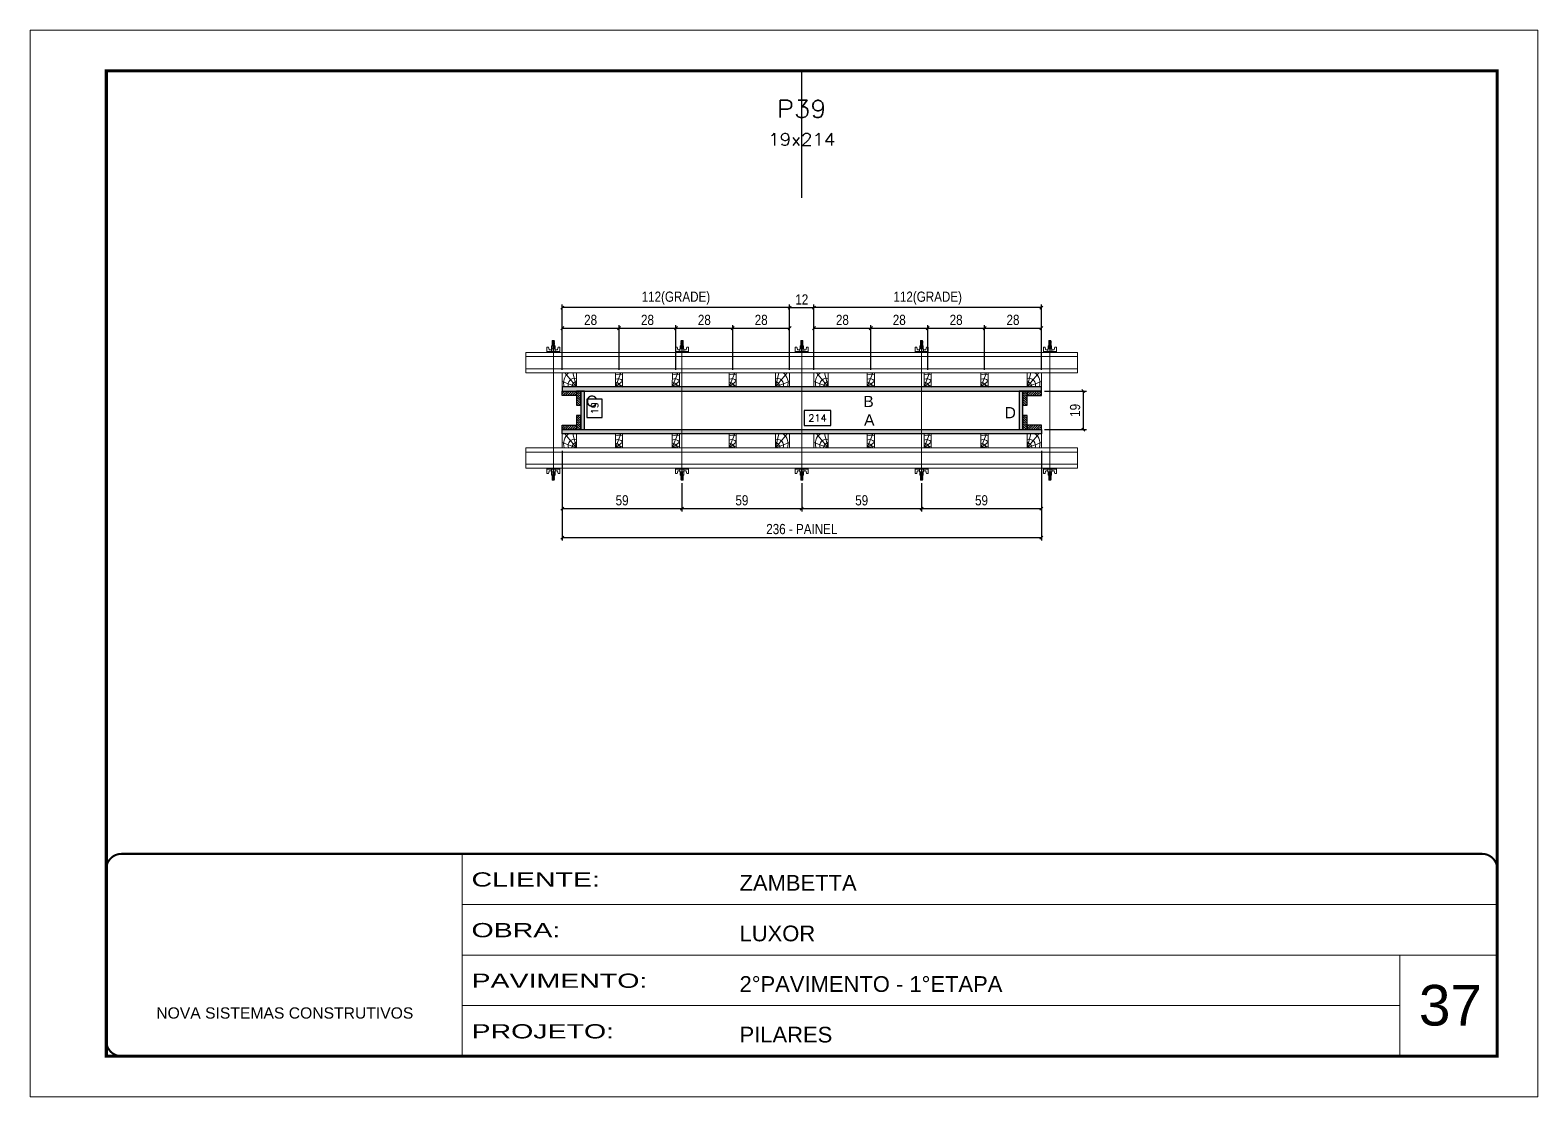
# Model space of a CAD drawing. Extents: x 14400 to 24104, y -21631 to 6985.
# Drawn here: x 14413 to 15898, y -4402 to -3352 of the extents above; entities that cross this region are included whole.
import ezdxf
from ezdxf.enums import TextEntityAlignment as Align

# ---------------------------------------------------------------- set-up
doc = ezdxf.new("R2010")
doc.units = 0
for name, pattern in [('CONTINUO', [0]), ('DASHED', [0.75, 0.5, -0.25]), ('HIDDEN', [0.375, 0.25, -0.125])]:
    doc.linetypes.add(name, pattern=pattern)
for name, color, linetype, lineweight in [('CARIMBO', 255, 'Continuous', 9), ('Folhas', 255, 'Continuous', 9), ('Hachura', 251, 'Continuous', 9), ('Madeira', 126, 'Continuous', 18), ('Perfil Metálico', 224, 'Continuous', 18), ('SARRAFO DE PRESSAO', 251, 'DASHED', 9), ('Texto Seção', 7, 'Continuous', 15)]:
    doc.layers.add(name, color=color, linetype=linetype, lineweight=lineweight)
for name, color, linetype in [('CHAPA', 1, 'Continuous'), ('COTA', 241, 'Continuous'), ('SARRAFO', 251, 'Continuous'), ('Texto de Titulo', 7, 'Continuous'), ('Texto Qtd Sarr', 242, 'Continuous'), ('TEXTO_GERAL', 7, 'Continuous')]:
    doc.layers.add(name, color=color, linetype=linetype)
doc.styles.add('ARIAL', font='arial.ttf')
doc.styles.add('COTA TECNICA 2X', font='techl___.ttf', dxfattribs={"height": 10})
doc.styles.add('ROMANS', font='romans.shx')
doc.styles.add('Tecnologia', font='')
doc.styles.get('Tecnologia').set_extended_font_data('Forgotten Futurist')
doc.dimstyles.new('SECAO PILAR', dxfattribs={"dimtxt": 10, "dimasz": 3, "dimexe": 3, "dimexo": 3, "dimgap": 3, "dimtad": 1, "dimdec": 1, "dimlfac": 0.5, "dimzin": 12, "dimdsep": 46, "dimtxsty": 'COTA TECNICA 2X', "dimblk1": 'OBLIQUE', "dimblk2": 'OBLIQUE', "dimsah": 1, "dimcen": 0.9, "dimclrd": 256, "dimclre": 256, "dimclrt": 256, "dimadec": 1, "dimazin": 3, "dimtfac": 1, "dimtdec": 1, "dimtmove": 0, "dimatfit": 3, "dimfxl": 1, "dimtolj": 1, "dimtzin": 12, "dimarcsym": 0})
doc.dimstyles.new('SECÇÃO 2', dxfattribs={"dimtxt": 7, "dimasz": 6, "dimexe": 0.18, "dimexo": 2, "dimgap": -4, "dimtad": 3, "dimdec": 1, "dimlfac": 0.5, "dimzin": 12, "dimdsep": 46, "dimtxsty": 'ROMANS', "dimblk": 'ARCHTICK', "dimcen": 0.09, "dimse1": 1, "dimse2": 1, "dimsd1": 1, "dimsd2": 1, "dimclrd": 180, "dimclre": 5, "dimclrt": 1, "dimadec": 0, "dimazin": 3, "dimtfac": 1, "dimtdec": 1, "dimtofl": 0, "dimtmove": 0, "dimatfit": 3, "dimldrblk": 'ARCHTICK', "dimfxl": 1, "dimtolj": 1, "dimtzin": 0, "dimarcsym": 0})

# ---------------------------------------------------------------- blocks, each defined once
blk = doc.blocks.new('9999999999')
at = {"color": 30, "linetype": 'CONTINUO'}
for p, q in [((98564.6, 34230.2), (98564.6, 34429.4)), ((98564.6, 34379.6), (99584, 34379.6)), ((98564.6, 34329.8), (99488, 34329.8)), ((99584, 34329.8), (99488, 34329.8)), ((99488, 34329.8), (99488, 34230.2)), ((98564.6, 34280), (99488, 34280))]:
    blk.add_line(p, q, dxfattribs=at)
at = {"color": 30, "linetype": 'CONTINUO', "const_width": 2}
blk.add_lwpolyline([(99584, 34230.2), (99584, 34414.4, 0.414214), (99569, 34429.4), (98229, 34429.4, 0.414214), (98214, 34414.4), (98214, 34245.2, 0.414214), (98229, 34230.2), (99584, 34230.2)], format="xyb", dxfattribs=at)
at = {"layer": 'Folhas'}
blk.add_lwpolyline([(98139, 34190.2), (99624, 34190.2), (99624, 35240.2), (98139, 35240.2)], close=True, dxfattribs=at)
at = {"layer": 'Folhas', "color": 30, "const_width": 3}
blk.add_lwpolyline([(98214, 34230.2), (99584, 34230.2), (99584, 35200.2), (98214, 35200.2)], close=True, dxfattribs=at)
at = {"color": 7, "linetype": 'Continuous', "ltscale": 5, "style": 'ARIAL'}
for s, height, p in [('ZAMBETTA', 15.48, (98837.7, 34393.1)), ('LUXOR', 15.48, (98837.7, 34343.3)), ('2°PAVIMENTO - 1°ETAPA', 15.483, (98837.7, 34293.5)), ('NOVA SISTEMAS CONSTRUTIVOS', 11.059, (98263.2, 34267.2)), ('PILARES', 15.48, (98837.7, 34243.7))]:
    blk.add_text(s, height=height, dxfattribs=at).set_placement(p)
at = {"layer": 'Folhas', "color": 7, "style": 'Tecnologia', "width": 1.5}
for s, p in [('CLIENTE:', (98573.7, 34397.2)), ('OBRA:', (98573.7, 34347.3)), ('PAVIMENTO:', (98573.7, 34297.5)), ('PROJETO:', (98573.7, 34247.7))]:
    blk.add_text(s, height=14, dxfattribs=at).set_placement(p)
blk = doc.blocks.new('*D1514')
at = {"layer": 'COTA', "color": 180, "lineweight": -2, "transparency": 16777216}
for p, q in [((14976.9, -3715.6), (14961.9, -3715.6)), ((14961.9, -3715.6), (14961.9, -3733.6)), ((14976.9, -3733.6), (14976.9, -3715.6)), ((14961.9, -3733.6), (14976.9, -3733.6))]:
    blk.add_line(p, q, dxfattribs=at)
at = {"layer": 'Defpoints', "color": 0, "transparency": 16777216}
for p in [(14976.8, -3707.7), (14976.8, -3745.7), (14980.9, -3745.7)]:
    blk.add_point(p, dxfattribs=at)
at = {"layer": 'COTA', "color": 1, "transparency": 16777216, "insert": (14969.4, -3724.6), "char_height": 7, "attachment_point": 5, "rotation": 90, "style": 'ROMANS'}
blk.add_mtext('\\A1;19', dxfattribs=at)
blk = doc.blocks.new('_ArchTick')
at = {"color": 0, "linetype": 'ByBlock', "const_width": 0.15}
blk.add_lwpolyline([(-0.5, -0.5), (0.5, 0.5)], dxfattribs=at)
blk = doc.blocks.new('*D1515')
at = {"layer": 'COTA', "color": 180, "lineweight": -2, "transparency": 16777216}
for p, q in [((15202.1, -3726.7), (15175.8, -3726.7)), ((15175.8, -3726.7), (15175.8, -3741.7)), ((15202.1, -3741.7), (15202.1, -3726.7)), ((15175.8, -3741.7), (15202.1, -3741.7))]:
    blk.add_line(p, q, dxfattribs=at)
at = {"layer": 'Defpoints', "color": 0, "transparency": 16777216}
for p in [(14959.5, -3745.7), (15387.5, -3745.7), (15387.5, -3745.7)]:
    blk.add_point(p, dxfattribs=at)
at = {"layer": 'COTA', "color": 1, "transparency": 16777216, "insert": (15189, -3734.2), "char_height": 7, "attachment_point": 5, "style": 'ROMANS'}
blk.add_mtext('\\A1;214', dxfattribs=at)
blk = doc.blocks.new('_Oblique')
at = {"color": 0, "linetype": 'ByBlock', "lineweight": -2}
blk.add_line((-0.5, -0.5), (0.5, 0.5), dxfattribs=at)
blk = doc.blocks.new('*D1516')
at = {"layer": 'COTA', "lineweight": -2, "transparency": 16777216}
for p, q in [((14937.5, -3766.7), (14937.5, -3854.9)), ((15409.5, -3766.7), (15409.5, -3854.9)), ((14937.5, -3851.9), (15409.5, -3851.9))]:
    blk.add_line(p, q, dxfattribs=at)
at = {"layer": 'Defpoints', "color": 0, "transparency": 16777216}
for p in [(14937.5, -3763.7), (15409.5, -3763.7), (15409.5, -3851.9)]:
    blk.add_point(p, dxfattribs=at)
at = {"layer": 'COTA', "lineweight": -2, "transparency": 16777216, "xscale": 3, "yscale": 3, "zscale": 3, "rotation": 180}
blk.add_blockref('_Oblique', (14937.5, -3851.9), dxfattribs=at)
at = {"layer": 'COTA', "lineweight": -2, "transparency": 16777216, "xscale": 3, "yscale": 3, "zscale": 3}
blk.add_blockref('_Oblique', (15409.5, -3851.9), dxfattribs=at)
at = {"layer": 'COTA', "transparency": 16777216, "insert": (15173.5, -3843.6), "char_height": 10, "attachment_point": 5, "style": 'COTA TECNICA 2X'}
blk.add_mtext('\\A1;236 - PAINEL', dxfattribs=at)
blk = doc.blocks.new('*D1517')
at = {"layer": 'COTA', "lineweight": -2, "transparency": 16777216}
for p, q in [((14937.5, -3766.7), (14937.5, -3826.4)), ((15055.5, -3798.5), (15055.5, -3826.4)), ((14937.5, -3823.4), (15055.5, -3823.4))]:
    blk.add_line(p, q, dxfattribs=at)
at = {"layer": 'Defpoints', "color": 0, "transparency": 16777216}
for p in [(14937.5, -3763.7), (15055.5, -3795.5), (15055.5, -3823.4)]:
    blk.add_point(p, dxfattribs=at)
at = {"layer": 'COTA', "lineweight": -2, "transparency": 16777216, "xscale": 3, "yscale": 3, "zscale": 3, "rotation": 180}
blk.add_blockref('_Oblique', (14937.5, -3823.4), dxfattribs=at)
at = {"layer": 'COTA', "lineweight": -2, "transparency": 16777216, "xscale": 3, "yscale": 3, "zscale": 3}
blk.add_blockref('_Oblique', (15055.5, -3823.4), dxfattribs=at)
at = {"layer": 'COTA', "transparency": 16777216, "insert": (14996.5, -3815.3), "char_height": 10, "attachment_point": 5, "style": 'COTA TECNICA 2X'}
blk.add_mtext('\\A1;59', dxfattribs=at)
blk = doc.blocks.new('*D1518')
at = {"layer": 'COTA', "lineweight": -2, "transparency": 16777216}
for p, q in [((15409.5, -3766.7), (15409.5, -3826.4)), ((15291.5, -3798.5), (15291.5, -3826.4)), ((15291.5, -3823.4), (15409.5, -3823.4))]:
    blk.add_line(p, q, dxfattribs=at)
at = {"layer": 'Defpoints', "color": 0, "transparency": 16777216}
for p in [(15409.5, -3763.7), (15291.5, -3795.5), (15409.5, -3823.4)]:
    blk.add_point(p, dxfattribs=at)
at = {"layer": 'COTA', "lineweight": -2, "transparency": 16777216, "xscale": 3, "yscale": 3, "zscale": 3, "rotation": 180}
blk.add_blockref('_Oblique', (15291.5, -3823.4), dxfattribs=at)
at = {"layer": 'COTA', "lineweight": -2, "transparency": 16777216, "xscale": 3, "yscale": 3, "zscale": 3}
blk.add_blockref('_Oblique', (15409.5, -3823.4), dxfattribs=at)
at = {"layer": 'COTA', "transparency": 16777216, "insert": (15350.5, -3815.3), "char_height": 10, "attachment_point": 5, "style": 'COTA TECNICA 2X'}
blk.add_mtext('\\A1;59', dxfattribs=at)
blk = doc.blocks.new('C')
at = {"layer": 'Hachura', "color": 0}
for p, q in [((0, 3.22), (0, -3.22)), ((0.45, 3.22), (0, 3.22)), ((0.46, 3.16), (0, 3.16)), ((0.46, 3.05), (0, 3.05)), ((0.46, 2.88), (0, 2.88)), ((0, 2.75), (0, -1.16)), ((0.46, 2.65), (0, 2.65)), ((0.46, 2.23), (0, 2.23)), ((0.46, 1.51), (0, 1.51)), ((0.39, 0.49), (0.17, 0.49)), ((0.45, -3.23), (0.45, 3.22)), ((0.45, 3.22), (2.58, 3.22)), ((1.74, 0.97), (0.45, 0.97)), ((1.45, 0.1), (0.45, 0.1)), ((1.35, 1.94), (1.35, 0.96)), ((2.58, 2.39), (1.47, 2.09)), ((1.74, -0.97), (1.74, 0.97)), ((1.74, 0.97), (1.74, 0.84)), ((1.74, 0.97), (1.74, 0.84)), ((1.74, 0.84), (3.35, 0.84)), ((3.35, 0.45), (1.74, 0.45)), ((2.58, 3.22), (2.58, 2.39)), ((3.32, 0.84), (3.32, -0.84)), ((3.35, 0.84), (3.35, -0.84)), ((3.68, 0.45), (3.35, 0.45)), ((3.84, -0.52), (3.35, 0.45)), ((3.35, 0.06), (3.67, -0.57)), ((3.68, 0.45), (4.16, -0.52)), ((3.72, 0.5), (4.25, -0.57)), ((4.37, -0.55), (3.83, 0.53)), ((4.15, 0.45), (3.93, 0.45)), ((4.42, -0.52), (3.93, 0.45)), ((4.15, 0.45), (4.26, 0.45)), ((4.26, 0.45), (4.74, -0.52)), ((4.3, 0.5), (4.83, -0.57)), ((4.95, -0.55), (4.41, 0.53)), ((4.51, 0.45), (4.84, 0.45)), ((5, -0.52), (4.51, 0.45)), ((4.84, 0.45), (5.32, -0.52)), ((4.88, 0.5), (5.41, -0.57)), ((5.53, -0.55), (4.99, 0.53)), ((5.58, -0.52), (5.09, 0.45)), ((5.42, 0.45), (5.09, 0.45)), ((5.58, -0.52), (5.09, 0.45)), ((5.42, 0.45), (5.74, -0.19)), ((5.46, 0.5), (5.74, -0.07)), ((5.74, 0.19), (5.57, 0.53)), ((5.74, 0.32), (5.68, 0.45)), ((5.68, 0.45), (5.74, 0.45)), ((5.74, 0.45), (5.9, 0.29)), ((5.74, 0.45), (5.74, -0.52)), ((5.9, -0.36), (5.9, 0.29)), ((0.45, 0), (0, 0)), ((0.46, -1.52), (0, -1.52)), ((0.46, -2.23), (0, -2.23)), ((0.46, -2.65), (0, -2.65)), ((0.46, -2.88), (0, -2.88)), ((0.46, -3.05), (0, -3.05)), ((0.46, -3.16), (0, -3.16)), ((0, -3.22), (2.57, -3.22)), ((0.08, -0.48), (0.29, -0.48)), ((0.29, -0.48), (0.4, -0.48)), ((0.45, 0), (0.45, -0.97)), ((0.45, -0.16), (1.45, -0.16)), ((0.45, -0.65), (0.45, -0.32)), ((0.45, -3.23), (0.45, -0.65)), ((0.45, -0.97), (1.74, -0.97)), ((1.35, -1.94), (1.35, -0.97)), ((2.58, -2.39), (1.47, -2.1)), ((3.35, -0.32), (1.74, -0.32)), ((3.35, -0.84), (1.74, -0.84)), ((2.58, -3.23), (2.58, -2.39)), ((3.35, -0.07), (3.58, -0.52)), ((3.35, -0.52), (3.58, -0.52)), ((3.84, -0.52), (4.16, -0.52)), ((4.42, -0.52), (4.74, -0.52)), ((4.63, -0.52), (4.74, -0.52)), ((5, -0.52), (5.32, -0.52)), ((5.58, -0.52), (5.74, -0.52)), ((5.74, -0.52), (5.9, -0.36)), ((5.74, -0.52), (5.74, -0.52))]:
    blk.add_line(p, q, dxfattribs=at)
for centre, radius, start, end in [((1.52, 1.94), 0.161, 104.74356, 180), ((1.44, -0.03), 0.129, 272.69497, 87.30503), ((3.81, 0.39), 0.143, 25.56881, 154.43119), ((4.39, 0.39), 0.143, 25.56881, 154.43119), ((4.97, 0.39), 0.143, 25.56881, 154.43119), ((5.55, 0.39), 0.143, 25.56881, 154.43119), ((0.17, -0.37), 0.174, 221.74404, 317.85924), ((1.52, -1.94), 0.161, 180, 255.25644), ((3.71, -0.4), 0.174, 222.14076, 318.25596), ((4.29, -0.4), 0.174, 222.14076, 318.25596), ((4.87, -0.4), 0.174, 222.14076, 318.25596), ((5.45, -0.4), 0.174, 222.14076, 318.25596), ((5.61, -0.4), 0.174, 317.85924, 318.25596)]:
    blk.add_arc(centre, radius, start, end, dxfattribs=at)
blk = doc.blocks.new('*D1537')
at = {"layer": 'COTA', "lineweight": -2, "transparency": 16777216}
for p, q in [((15173.5, -3798.5), (15173.5, -3826.4)), ((15291.5, -3798.5), (15291.5, -3826.4)), ((15173.5, -3823.4), (15291.5, -3823.4))]:
    blk.add_line(p, q, dxfattribs=at)
at = {"layer": 'Defpoints', "color": 0, "transparency": 16777216}
for p in [(15173.5, -3795.5), (15291.5, -3795.5), (15291.5, -3823.4)]:
    blk.add_point(p, dxfattribs=at)
at = {"layer": 'COTA', "lineweight": -2, "transparency": 16777216, "xscale": 3, "yscale": 3, "zscale": 3, "rotation": 180}
blk.add_blockref('_Oblique', (15173.5, -3823.4), dxfattribs=at)
at = {"layer": 'COTA', "lineweight": -2, "transparency": 16777216, "xscale": 3, "yscale": 3, "zscale": 3}
blk.add_blockref('_Oblique', (15291.5, -3823.4), dxfattribs=at)
at = {"layer": 'COTA', "transparency": 16777216, "insert": (15232.5, -3815.3), "char_height": 10, "attachment_point": 5, "style": 'COTA TECNICA 2X'}
blk.add_mtext('\\A1;59', dxfattribs=at)
blk = doc.blocks.new('*D1538')
at = {"layer": 'COTA', "lineweight": -2, "transparency": 16777216}
for p, q in [((15412.5, -3707.7), (15453.8, -3707.7)), ((15450.8, -3745.7), (15450.8, -3707.7)), ((15412.5, -3745.7), (15453.8, -3745.7))]:
    blk.add_line(p, q, dxfattribs=at)
at = {"layer": 'Defpoints', "color": 0, "transparency": 16777216}
for p in [(15409.5, -3707.7), (15450.8, -3707.7), (15409.5, -3745.7)]:
    blk.add_point(p, dxfattribs=at)
at = {"layer": 'COTA', "lineweight": -2, "transparency": 16777216, "xscale": 3, "yscale": 3, "zscale": 3}
for p, rotation in [((15450.8, -3707.7), 90), ((15450.8, -3745.7), 270)]:
    blk.add_blockref('_Oblique', p, dxfattribs=dict(at, rotation=rotation))
at = {"layer": 'COTA', "transparency": 16777216, "insert": (15442.7, -3726.7), "char_height": 10, "attachment_point": 5, "rotation": 90, "style": 'COTA TECNICA 2X'}
blk.add_mtext('\\A1;19', dxfattribs=at)
blk = doc.blocks.new('*D1539')
at = {"layer": 'COTA', "lineweight": -2, "transparency": 16777216}
for p, q in [((15055.5, -3798.5), (15055.5, -3826.4)), ((15173.5, -3798.5), (15173.5, -3826.4)), ((15055.5, -3823.4), (15173.5, -3823.4))]:
    blk.add_line(p, q, dxfattribs=at)
at = {"layer": 'Defpoints', "color": 0, "transparency": 16777216}
for p in [(15055.5, -3795.5), (15173.5, -3795.5), (15173.5, -3823.4)]:
    blk.add_point(p, dxfattribs=at)
at = {"layer": 'COTA', "lineweight": -2, "transparency": 16777216, "xscale": 3, "yscale": 3, "zscale": 3, "rotation": 180}
blk.add_blockref('_Oblique', (15055.5, -3823.4), dxfattribs=at)
at = {"layer": 'COTA', "lineweight": -2, "transparency": 16777216, "xscale": 3, "yscale": 3, "zscale": 3}
blk.add_blockref('_Oblique', (15173.5, -3823.4), dxfattribs=at)
at = {"layer": 'COTA', "transparency": 16777216, "insert": (15114.5, -3815.3), "char_height": 10, "attachment_point": 5, "style": 'COTA TECNICA 2X'}
blk.add_mtext('\\A1;59', dxfattribs=at)
blk = doc.blocks.new('PONTALETE')
at = {"layer": 'Madeira'}
for q in [(2.71, 7), (7, 5.76), (7, 1.74)]:
    blk.add_line((0, 0), q, dxfattribs=at)
blk.add_lwpolyline([(0, 0), (7, 0), (7, 7), (0, 7)], close=True, dxfattribs=at)
for centre, radius, start, end in [((2.04, 0.06), 6.23, 37.28179, 109.09128), ((1.09, 0.9), 3.19, 343.60304, 109.98471), ((-0.21, -0.78), 3.09, 14.63219, 86.0383)]:
    blk.add_arc(centre, radius, start, end, dxfattribs=at)
blk = doc.blocks.new('MEIO PONTALETE')
at = {"layer": 'Madeira'}
for q in [(2.71, 7), (3.5, 2.88), (3.5, 0.87)]:
    blk.add_line((0, 0), q, dxfattribs=at)
blk.add_lwpolyline([(0, 0), (3.5, 0), (3.5, 7), (0, 7)], close=True, dxfattribs=at)
for centre, radius, start, end in [((2.04, 0.06), 6.23, 76.44987, 109.09128), ((1.09, 0.9), 3.19, 40.90626, 109.98471), ((-0.21, -0.78), 3.09, 14.63219, 86.0383)]:
    blk.add_arc(centre, radius, start, end, dxfattribs=at)
blk = doc.blocks.new('*D1519')
at = {"layer": 'COTA', "lineweight": -2, "transparency": 16777216}
for p, q in [((15185.5, -3686.7), (15185.5, -3642.8)), ((15185.5, -3645.8), (15241.5, -3645.8)), ((15241.5, -3686.7), (15241.5, -3642.8))]:
    blk.add_line(p, q, dxfattribs=at)
at = {"layer": 'Defpoints', "color": 0, "transparency": 16777216}
for p in [(15241.5, -3645.8), (15185.5, -3689.7), (15241.5, -3689.7)]:
    blk.add_point(p, dxfattribs=at)
at = {"layer": 'COTA', "lineweight": -2, "transparency": 16777216, "xscale": 3, "yscale": 3, "zscale": 3, "rotation": 180}
blk.add_blockref('_Oblique', (15185.5, -3645.8), dxfattribs=at)
at = {"layer": 'COTA', "lineweight": -2, "transparency": 16777216, "xscale": 3, "yscale": 3, "zscale": 3}
blk.add_blockref('_Oblique', (15241.5, -3645.8), dxfattribs=at)
at = {"layer": 'COTA', "transparency": 16777216, "insert": (15213.5, -3637.7), "char_height": 10, "attachment_point": 5, "style": 'COTA TECNICA 2X'}
blk.add_mtext('\\A1;28', dxfattribs=at)
blk = doc.blocks.new('*D1520')
at = {"layer": 'COTA', "lineweight": -2, "transparency": 16777216}
for p, q in [((15185.5, -3686.7), (15185.5, -3622.6)), ((15409.5, -3686.7), (15409.5, -3622.6)), ((15409.5, -3625.6), (15185.5, -3625.6))]:
    blk.add_line(p, q, dxfattribs=at)
at = {"layer": 'Defpoints', "color": 0, "transparency": 16777216}
for p in [(15185.5, -3625.6), (15185.5, -3689.7), (15409.5, -3689.7)]:
    blk.add_point(p, dxfattribs=at)
at = {"layer": 'COTA', "lineweight": -2, "transparency": 16777216, "xscale": 3, "yscale": 3, "zscale": 3, "rotation": 180}
blk.add_blockref('_Oblique', (15185.5, -3625.6), dxfattribs=at)
at = {"layer": 'COTA', "lineweight": -2, "transparency": 16777216, "xscale": 3, "yscale": 3, "zscale": 3}
blk.add_blockref('_Oblique', (15409.5, -3625.6), dxfattribs=at)
at = {"layer": 'COTA', "transparency": 16777216, "insert": (15297.5, -3616.3), "char_height": 10, "attachment_point": 5, "style": 'COTA TECNICA 2X'}
blk.add_mtext('\\A1;112(GRADE)', dxfattribs=at)
blk = doc.blocks.new('*D1540')
at = {"layer": 'COTA', "lineweight": -2, "transparency": 16777216}
for p, q in [((15241.5, -3686.7), (15241.5, -3642.8)), ((15241.5, -3645.8), (15297.5, -3645.8)), ((15297.5, -3686.7), (15297.5, -3642.8))]:
    blk.add_line(p, q, dxfattribs=at)
at = {"layer": 'Defpoints', "color": 0, "transparency": 16777216}
for p in [(15297.5, -3645.8), (15241.5, -3689.7), (15297.5, -3689.7)]:
    blk.add_point(p, dxfattribs=at)
at = {"layer": 'COTA', "lineweight": -2, "transparency": 16777216, "xscale": 3, "yscale": 3, "zscale": 3, "rotation": 180}
blk.add_blockref('_Oblique', (15241.5, -3645.8), dxfattribs=at)
at = {"layer": 'COTA', "lineweight": -2, "transparency": 16777216, "xscale": 3, "yscale": 3, "zscale": 3}
blk.add_blockref('_Oblique', (15297.5, -3645.8), dxfattribs=at)
at = {"layer": 'COTA', "transparency": 16777216, "insert": (15269.5, -3637.7), "char_height": 10, "attachment_point": 5, "style": 'COTA TECNICA 2X'}
blk.add_mtext('\\A1;28', dxfattribs=at)
blk = doc.blocks.new('*D1541')
at = {"layer": 'COTA', "lineweight": -2, "transparency": 16777216}
for p, q in [((15297.5, -3686.7), (15297.5, -3642.8)), ((15297.5, -3645.8), (15353.5, -3645.8)), ((15353.5, -3686.7), (15353.5, -3642.8))]:
    blk.add_line(p, q, dxfattribs=at)
at = {"layer": 'Defpoints', "color": 0, "transparency": 16777216}
for p in [(15353.5, -3645.8), (15297.5, -3689.7), (15353.5, -3689.7)]:
    blk.add_point(p, dxfattribs=at)
at = {"layer": 'COTA', "lineweight": -2, "transparency": 16777216, "xscale": 3, "yscale": 3, "zscale": 3, "rotation": 180}
blk.add_blockref('_Oblique', (15297.5, -3645.8), dxfattribs=at)
at = {"layer": 'COTA', "lineweight": -2, "transparency": 16777216, "xscale": 3, "yscale": 3, "zscale": 3}
blk.add_blockref('_Oblique', (15353.5, -3645.8), dxfattribs=at)
at = {"layer": 'COTA', "transparency": 16777216, "insert": (15325.5, -3637.7), "char_height": 10, "attachment_point": 5, "style": 'COTA TECNICA 2X'}
blk.add_mtext('\\A1;28', dxfattribs=at)
blk = doc.blocks.new('*D1542')
at = {"layer": 'COTA', "lineweight": -2, "transparency": 16777216}
for p, q in [((15353.5, -3686.7), (15353.5, -3642.8)), ((15353.5, -3645.8), (15409.5, -3645.8)), ((15409.5, -3686.7), (15409.5, -3642.8))]:
    blk.add_line(p, q, dxfattribs=at)
at = {"layer": 'Defpoints', "color": 0, "transparency": 16777216}
for p in [(15409.5, -3645.8), (15353.5, -3689.7), (15409.5, -3689.7)]:
    blk.add_point(p, dxfattribs=at)
at = {"layer": 'COTA', "lineweight": -2, "transparency": 16777216, "xscale": 3, "yscale": 3, "zscale": 3, "rotation": 180}
blk.add_blockref('_Oblique', (15353.5, -3645.8), dxfattribs=at)
at = {"layer": 'COTA', "lineweight": -2, "transparency": 16777216, "xscale": 3, "yscale": 3, "zscale": 3}
blk.add_blockref('_Oblique', (15409.5, -3645.8), dxfattribs=at)
at = {"layer": 'COTA', "transparency": 16777216, "insert": (15381.5, -3637.7), "char_height": 10, "attachment_point": 5, "style": 'COTA TECNICA 2X'}
blk.add_mtext('\\A1;28', dxfattribs=at)
blk = doc.blocks.new('*D1521')
at = {"layer": 'COTA', "lineweight": -2, "transparency": 16777216}
for p, q in [((14937.5, -3686.7), (14937.5, -3642.8)), ((14937.5, -3645.8), (14993.5, -3645.8)), ((14993.5, -3686.7), (14993.5, -3642.8))]:
    blk.add_line(p, q, dxfattribs=at)
at = {"layer": 'Defpoints', "color": 0, "transparency": 16777216}
for p in [(14993.5, -3645.8), (14937.5, -3689.7), (14993.5, -3689.7)]:
    blk.add_point(p, dxfattribs=at)
at = {"layer": 'COTA', "lineweight": -2, "transparency": 16777216, "xscale": 3, "yscale": 3, "zscale": 3, "rotation": 180}
blk.add_blockref('_Oblique', (14937.5, -3645.8), dxfattribs=at)
at = {"layer": 'COTA', "lineweight": -2, "transparency": 16777216, "xscale": 3, "yscale": 3, "zscale": 3}
blk.add_blockref('_Oblique', (14993.5, -3645.8), dxfattribs=at)
at = {"layer": 'COTA', "transparency": 16777216, "insert": (14965.5, -3637.7), "char_height": 10, "attachment_point": 5, "style": 'COTA TECNICA 2X'}
blk.add_mtext('\\A1;28', dxfattribs=at)
blk = doc.blocks.new('*D1522')
at = {"layer": 'COTA', "lineweight": -2, "transparency": 16777216}
for p, q in [((14937.5, -3686.7), (14937.5, -3622.6)), ((15161.5, -3686.7), (15161.5, -3622.6)), ((15161.5, -3625.6), (14937.5, -3625.6))]:
    blk.add_line(p, q, dxfattribs=at)
at = {"layer": 'Defpoints', "color": 0, "transparency": 16777216}
for p in [(14937.5, -3625.6), (14937.5, -3689.7), (15161.5, -3689.7)]:
    blk.add_point(p, dxfattribs=at)
at = {"layer": 'COTA', "lineweight": -2, "transparency": 16777216, "xscale": 3, "yscale": 3, "zscale": 3, "rotation": 180}
blk.add_blockref('_Oblique', (14937.5, -3625.6), dxfattribs=at)
at = {"layer": 'COTA', "lineweight": -2, "transparency": 16777216, "xscale": 3, "yscale": 3, "zscale": 3}
blk.add_blockref('_Oblique', (15161.5, -3625.6), dxfattribs=at)
at = {"layer": 'COTA', "transparency": 16777216, "insert": (15049.5, -3616.3), "char_height": 10, "attachment_point": 5, "style": 'COTA TECNICA 2X'}
blk.add_mtext('\\A1;112(GRADE)', dxfattribs=at)
blk = doc.blocks.new('*D1543')
at = {"layer": 'COTA', "lineweight": -2, "transparency": 16777216}
for p, q in [((14993.5, -3686.7), (14993.5, -3642.8)), ((14993.5, -3645.8), (15049.5, -3645.8)), ((15049.5, -3686.7), (15049.5, -3642.8))]:
    blk.add_line(p, q, dxfattribs=at)
at = {"layer": 'Defpoints', "color": 0, "transparency": 16777216}
for p in [(15049.5, -3645.8), (14993.5, -3689.7), (15049.5, -3689.7)]:
    blk.add_point(p, dxfattribs=at)
at = {"layer": 'COTA', "lineweight": -2, "transparency": 16777216, "xscale": 3, "yscale": 3, "zscale": 3, "rotation": 180}
blk.add_blockref('_Oblique', (14993.5, -3645.8), dxfattribs=at)
at = {"layer": 'COTA', "lineweight": -2, "transparency": 16777216, "xscale": 3, "yscale": 3, "zscale": 3}
blk.add_blockref('_Oblique', (15049.5, -3645.8), dxfattribs=at)
at = {"layer": 'COTA', "transparency": 16777216, "insert": (15021.5, -3637.7), "char_height": 10, "attachment_point": 5, "style": 'COTA TECNICA 2X'}
blk.add_mtext('\\A1;28', dxfattribs=at)
blk = doc.blocks.new('*D1544')
at = {"layer": 'COTA', "lineweight": -2, "transparency": 16777216}
for p, q in [((15049.5, -3686.7), (15049.5, -3642.8)), ((15049.5, -3645.8), (15105.5, -3645.8)), ((15105.5, -3686.7), (15105.5, -3642.8))]:
    blk.add_line(p, q, dxfattribs=at)
at = {"layer": 'Defpoints', "color": 0, "transparency": 16777216}
for p in [(15105.5, -3645.8), (15049.5, -3689.7), (15105.5, -3689.7)]:
    blk.add_point(p, dxfattribs=at)
at = {"layer": 'COTA', "lineweight": -2, "transparency": 16777216, "xscale": 3, "yscale": 3, "zscale": 3, "rotation": 180}
blk.add_blockref('_Oblique', (15049.5, -3645.8), dxfattribs=at)
at = {"layer": 'COTA', "lineweight": -2, "transparency": 16777216, "xscale": 3, "yscale": 3, "zscale": 3}
blk.add_blockref('_Oblique', (15105.5, -3645.8), dxfattribs=at)
at = {"layer": 'COTA', "transparency": 16777216, "insert": (15077.5, -3637.7), "char_height": 10, "attachment_point": 5, "style": 'COTA TECNICA 2X'}
blk.add_mtext('\\A1;28', dxfattribs=at)
blk = doc.blocks.new('*D1545')
at = {"layer": 'COTA', "lineweight": -2, "transparency": 16777216}
for p, q in [((15105.5, -3686.7), (15105.5, -3642.8)), ((15105.5, -3645.8), (15161.5, -3645.8)), ((15161.5, -3686.7), (15161.5, -3642.8))]:
    blk.add_line(p, q, dxfattribs=at)
at = {"layer": 'Defpoints', "color": 0, "transparency": 16777216}
for p in [(15161.5, -3645.8), (15105.5, -3689.7), (15161.5, -3689.7)]:
    blk.add_point(p, dxfattribs=at)
at = {"layer": 'COTA', "lineweight": -2, "transparency": 16777216, "xscale": 3, "yscale": 3, "zscale": 3, "rotation": 180}
blk.add_blockref('_Oblique', (15105.5, -3645.8), dxfattribs=at)
at = {"layer": 'COTA', "lineweight": -2, "transparency": 16777216, "xscale": 3, "yscale": 3, "zscale": 3}
blk.add_blockref('_Oblique', (15161.5, -3645.8), dxfattribs=at)
at = {"layer": 'COTA', "transparency": 16777216, "insert": (15133.5, -3637.7), "char_height": 10, "attachment_point": 5, "style": 'COTA TECNICA 2X'}
blk.add_mtext('\\A1;28', dxfattribs=at)
blk = doc.blocks.new('*D1546')
at = {"layer": 'COTA', "lineweight": -2, "transparency": 16777216}
for p, q in [((15161.5, -3686.7), (15161.5, -3622.6)), ((15185.5, -3686.7), (15185.5, -3622.6)), ((15161.5, -3625.6), (15185.5, -3625.6))]:
    blk.add_line(p, q, dxfattribs=at)
at = {"layer": 'Defpoints', "color": 0, "transparency": 16777216}
for p in [(15185.5, -3625.6), (15161.5, -3689.7), (15185.5, -3689.7)]:
    blk.add_point(p, dxfattribs=at)
at = {"layer": 'COTA', "lineweight": -2, "transparency": 16777216, "xscale": 3, "yscale": 3, "zscale": 3, "rotation": 180}
blk.add_blockref('_Oblique', (15161.5, -3625.6), dxfattribs=at)
at = {"layer": 'COTA', "lineweight": -2, "transparency": 16777216, "xscale": 3, "yscale": 3, "zscale": 3}
blk.add_blockref('_Oblique', (15185.5, -3625.6), dxfattribs=at)
at = {"layer": 'COTA', "transparency": 16777216, "insert": (15173.5, -3617.5), "char_height": 10, "attachment_point": 5, "style": 'COTA TECNICA 2X'}
blk.add_mtext('\\A1;12', dxfattribs=at)
blk = doc.blocks.new('titulo1')
at = {"layer": 'Defpoints', "color": 252, "linetype": 'HIDDEN', "ltscale": 2}
blk.add_line((0, 0), (0, 125), dxfattribs=at)
at = {"layer": 'Defpoints', "style": 'ROMANS', "oblique": 15}
blk.add_attdef('FOLHA', text='', height=10, dxfattribs=at).set_placement((0, 15.6), align=Align.MIDDLE_CENTER)
at = {"layer": 'Texto Qtd Sarr', "color": 3, "style": 'ROMANS', "oblique": 15}
for tag, height, p in [('TITULO', 17, (0, 71.4)), ('SEÇÃO', 12, (0, 41.5))]:
    blk.add_attdef(tag, text='', height=height, dxfattribs=at).set_placement(p, align=Align.MIDDLE_CENTER)

msp = doc.modelspace()

# ---------------------------------------------------------------- hatches: boundary and pattern name
at = {"layer": 'Hachura'}
h = msp.add_hatch(color=256, dxfattribs=at)
h.dxf.hatch_style = 1
h.paths.add_polyline_path([(15409.47, -3707.7), (15409.47, -3703.7), (14937.47, -3703.7), (14937.47, -3707.7)])
h = msp.add_hatch(dxfattribs=at)
h.set_pattern_fill('ANSI31', color=256, scale=0.5, angle=180, style=0)
h.set_pattern_definition([(225, (5813.515, -26603.5088), (1.12253202, -1.12253202), [])])
h.paths.add_polyline_path([(14951.47, -3712.1), (14951.47, -3707.7), (14937.47, -3707.7), (14937.47, -3712.1)])
h = msp.add_hatch(dxfattribs=at)
h.set_pattern_fill('ANSI31', color=256, scale=0.5, angle=270, style=0)
h.set_pattern_definition([(315, (37847.275, -13210.6525), (1.12253202, 1.12253202), [])])
h.paths.add_polyline_path([(14955.87, -3721.7), (14951.47, -3721.7), (14951.47, -3707.7), (14955.87, -3707.7)])
h = msp.add_hatch(color=256, dxfattribs=at)
h.dxf.hatch_style = 1
h.paths.add_polyline_path([(14955.87, -3745.7), (14959.47, -3745.7), (14959.47, -3707.7), (14955.87, -3707.7)])
h = msp.add_hatch(color=256, dxfattribs=at)
h.dxf.hatch_style = 1
h.paths.add_polyline_path([(15387.47, -3745.7), (15391.07, -3745.7), (15391.07, -3707.7), (15387.47, -3707.7)])
h = msp.add_hatch(dxfattribs=at)
h.set_pattern_fill('ANSI31', color=256, scale=0.5, angle=270, style=0)
h.set_pattern_definition([(315, (38286.875, -13210.6525), (1.12253202, 1.12253202), [])])
h.paths.add_polyline_path([(15395.47, -3721.7), (15391.07, -3721.7), (15391.07, -3707.7), (15395.47, -3707.7)])
h = msp.add_hatch(dxfattribs=at)
h.set_pattern_fill('ANSI31', color=256, scale=0.5, angle=180, style=0)
h.set_pattern_definition([(225, (6271.515, -26637.1088), (1.12253202, -1.12253202), [])])
h.paths.add_polyline_path([(15409.47, -3707.7), (15409.47, -3712.1), (15395.47, -3712.1), (15395.47, -3707.7)])
h = msp.add_hatch(dxfattribs=at)
h.set_pattern_fill('ANSI31', color=256, scale=0.5, angle=180, style=0)
h.set_pattern_definition([(225, (5813.515, -26637.1088), (1.12253202, -1.12253202), [])])
h.paths.add_polyline_path([(14951.47, -3745.7), (14951.47, -3741.3), (14937.47, -3741.3), (14937.47, -3745.7)])
h = msp.add_hatch(dxfattribs=at)
h.set_pattern_fill('ANSI31', color=256, scale=0.5, angle=270, style=0)
h.set_pattern_definition([(315, (37847.275, -13234.6525), (1.12253202, 1.12253202), [])])
h.paths.add_polyline_path([(14955.87, -3745.7), (14951.47, -3745.7), (14951.47, -3731.7), (14955.87, -3731.7)])
h = msp.add_hatch(dxfattribs=at)
h.set_pattern_fill('ANSI31', color=256, scale=0.5, angle=270, style=0)
h.set_pattern_definition([(315, (38286.875, -13234.6525), (1.12253202, 1.12253202), [])])
h.paths.add_polyline_path([(15395.47, -3745.7), (15391.07, -3745.7), (15391.07, -3731.7), (15395.47, -3731.7)])
h = msp.add_hatch(dxfattribs=at)
h.set_pattern_fill('ANSI31', color=256, scale=0.5, angle=180, style=0)
h.set_pattern_definition([(225, (5906.515, -26637.1088), (1.12253202, -1.12253202), [])])
h.paths.add_polyline_path([(15395.47, -3745.7), (15395.47, -3741.3), (15409.47, -3741.3), (15409.47, -3745.7)])
h = msp.add_hatch(color=256, dxfattribs=at)
h.dxf.hatch_style = 1
h.paths.add_polyline_path([(15409.47, -3745.7), (15409.47, -3749.7), (14937.47, -3749.7), (14937.47, -3745.7)])

# ---------------------------------------------------------------- linework, layer by layer
at = {"layer": 'CHAPA'}
for points in [[(15409.47, -3707.7), (15409.47, -3703.7), (14937.47, -3703.7), (14937.47, -3707.7)], [(14955.87, -3745.7), (14959.47, -3745.7), (14959.47, -3707.7), (14955.87, -3707.7)], [(15387.47, -3745.7), (15391.07, -3745.7), (15391.07, -3707.7), (15387.47, -3707.7)], [(15409.47, -3745.7), (15409.47, -3749.7), (14937.47, -3749.7), (14937.47, -3745.7)]]:
    msp.add_lwpolyline(points, close=True, dxfattribs=at)
at = {"layer": 'Hachura'}
for p, q in [((14928.78, -3794.47), (14928.78, -3662.73)), ((15055.47, -3794.47), (15055.47, -3662.73)), ((15173.47, -3794.47), (15173.47, -3662.73)), ((15291.47, -3794.47), (15291.47, -3662.73)), ((15417.86, -3794.47), (15417.86, -3662.73))]:
    msp.add_line(p, q, dxfattribs=at)
at = {"layer": 'Madeira'}
for points in [[(14937.47, -3703.7), (14937.48, -3689.7), (15161.48, -3689.7), (15161.46, -3703.7)], [(15185.47, -3703.7), (15185.49, -3689.7), (15409.48, -3689.7), (15409.47, -3703.7)], [(14937.45, -3763.68), (14937.47, -3749.68), (15161.46, -3749.69), (15161.44, -3763.69)], [(15185.46, -3763.68), (15185.47, -3749.68), (15409.47, -3749.69), (15409.45, -3763.69)]]:
    msp.add_lwpolyline(points, close=True, dxfattribs=at)
at = {"layer": 'Perfil Metálico'}
for p, q in [((15445.18, -3673.76), (14901.75, -3673.76)), ((15445.18, -3685.76), (14901.75, -3685.76)), ((15445.18, -3767.7), (14901.75, -3767.7)), ((15445.18, -3779.7), (14901.75, -3779.7))]:
    msp.add_line(p, q, dxfattribs=at)
for points in [[(15445.18, -3689.7), (15445.18, -3669.7), (14901.75, -3669.76), (14901.75, -3689.76)], [(14901.75, -3763.7), (14901.75, -3783.7), (15445.18, -3783.64), (15445.18, -3763.64)]]:
    msp.add_lwpolyline(points, close=True, dxfattribs=at)
at = {"layer": 'SARRAFO'}
for points in [[(14937.47, -3707.7), (14951.47, -3707.7), (14951.47, -3712.1), (14937.47, -3712.1)], [(14937.47, -3707.7), (14951.47, -3707.7), (14951.47, -3712.1), (14937.47, -3712.1)], [(14951.47, -3707.7), (14951.47, -3721.7), (14955.87, -3721.7), (14955.87, -3707.7)], [(14951.47, -3707.7), (14951.47, -3721.7), (14955.87, -3721.7), (14955.87, -3707.7)], [(15391.07, -3707.7), (15391.07, -3721.7), (15395.47, -3721.7), (15395.47, -3707.7)], [(15391.07, -3707.7), (15391.07, -3721.7), (15395.47, -3721.7), (15395.47, -3707.7)], [(15395.47, -3712.1), (15409.47, -3712.1), (15409.47, -3707.7), (15395.47, -3707.7)], [(15395.47, -3712.1), (15409.47, -3712.1), (15409.47, -3707.7), (15395.47, -3707.7)], [(14937.47, -3741.3), (14951.47, -3741.3), (14951.47, -3745.7), (14937.47, -3745.7)], [(14937.47, -3741.3), (14951.47, -3741.3), (14951.47, -3745.7), (14937.47, -3745.7)], [(14951.47, -3731.7), (14951.47, -3745.7), (14955.87, -3745.7), (14955.87, -3731.7)], [(14951.47, -3731.7), (14951.47, -3745.7), (14955.87, -3745.7), (14955.87, -3731.7)], [(15391.07, -3731.7), (15391.07, -3745.7), (15395.47, -3745.7), (15395.47, -3731.7)], [(15391.07, -3731.7), (15391.07, -3745.7), (15395.47, -3745.7), (15395.47, -3731.7)], [(15409.47, -3741.3), (15395.47, -3741.3), (15395.47, -3745.7), (15409.47, -3745.7)], [(15409.47, -3741.3), (15395.47, -3741.3), (15395.47, -3745.7), (15409.47, -3745.7)]]:
    msp.add_lwpolyline(points, close=True, dxfattribs=at)

# ---------------------------------------------------------------- block references
at = {"layer": 'Hachura', "linetype": 'Continuous', "yscale": 2, "zscale": 2}
for p, xscale, rotation in [((14928.79, -3669.73), -2, 270), ((15055.46, -3669.73), 2, 90.00000000000001), ((15173.46, -3669.73), 2, 90.00000000000001), ((15291.46, -3669.73), 2, 90.00000000000001), ((15417.85, -3669.73), 2, 90.00000000000001), ((14928.78, -3783.67), 2, 270), ((15055.47, -3783.67), -2, 90), ((15173.47, -3783.67), -2, 90), ((15291.47, -3783.67), -2, 90), ((15417.86, -3783.67), -2, 90)]:
    msp.add_blockref('C', p, dxfattribs=dict(at, xscale=xscale, rotation=rotation))
at = {"layer": 'Madeira'}
for name, p, xscale, yscale, zscale, rotation in [('PONTALETE', (14951.47, -3703.7), 2, 2, 2, 89.93708930310329), ('MEIO PONTALETE', (14989.97, -3703.7), 1.999999997962732, 1.999999997962732, 1.999999997962732, 359.9370893031033), ('MEIO PONTALETE', (15045.97, -3703.7), 1.999999997962732, 1.999999997962732, 1.999999997962732, 359.9370893031033), ('MEIO PONTALETE', (15101.97, -3703.7), 1.999999997962732, 1.999999997962732, 1.999999997962732, 359.9370893031033), ('PONTALETE', (15147.46, -3703.69), -2, 2, 2, 269.9370893031033), ('PONTALETE', (15199.47, -3703.7), 2, 2, 2, 89.93708930310329), ('MEIO PONTALETE', (15237.97, -3703.7), 1.999999997962732, 1.999999997962732, 1.999999997962732, 359.9370893031033), ('MEIO PONTALETE', (15293.97, -3703.7), 1.999999997962732, 1.999999997962732, 1.999999997962732, 359.9370893031033), ('MEIO PONTALETE', (15349.97, -3703.7), 1.999999997962732, 1.999999997962732, 1.999999997962732, 359.9370893031033), ('PONTALETE', (15395.47, -3703.69), -2, 2, 2, 269.9370893031033), ('PONTALETE', (14951.45, -3763.69), 2, 2, 2, 89.93708930310329), ('MEIO PONTALETE', (14989.95, -3763.68), 1.999999997962732, 1.999999997962732, 1.999999997962732, 359.9370893031033), ('MEIO PONTALETE', (15045.95, -3763.68), 1.999999997962732, 1.999999997962732, 1.999999997962732, 359.9370893031033), ('MEIO PONTALETE', (15101.95, -3763.68), 1.999999997962732, 1.999999997962732, 1.999999997962732, 359.9370893031033), ('PONTALETE', (15147.44, -3763.67), -2, 2, 2, 269.9370893031033), ('PONTALETE', (15199.46, -3763.69), 2, 2, 2, 89.93708930310329), ('MEIO PONTALETE', (15237.96, -3763.68), 1.999999997962732, 1.999999997962732, 1.999999997962732, 359.9370893031033), ('MEIO PONTALETE', (15293.96, -3763.68), 1.999999997962732, 1.999999997962732, 1.999999997962732, 359.9370893031033), ('MEIO PONTALETE', (15349.96, -3763.68), 1.999999997962732, 1.999999997962732, 1.999999997962732, 359.9370893031033), ('PONTALETE', (15395.45, -3763.67), -2, 2, 2, 269.9370893031033)]:
    msp.add_blockref(name, p, dxfattribs=dict(at, xscale=xscale, yscale=yscale, zscale=zscale, rotation=rotation))
at = {"layer": 'SARRAFO DE PRESSAO', "color": 6, "linetype": 'ByBlock'}
msp.add_blockref('9999999999', (-83725.51, -38592.65), dxfattribs=at)
at = {"layer": 'Texto Seção'}
ref = msp.add_blockref('titulo1', (15173.47, -3517.45), dxfattribs=at)
ref.add_attrib('TITULO', 'P39', dxfattribs={"layer": 'Texto de Titulo', "color": 7, "height": 17, "style": 'ROMANS', "width": 1.1}).set_placement((15173.47, -3429.95), align=Align.MIDDLE_CENTER)
ref.add_attrib('SEÇÃO', '19x214', dxfattribs={"layer": 'Texto de Titulo', "color": 7, "height": 12, "style": 'ROMANS', "width": 1.1}).set_placement((15173.47, -3459.95), align=Align.MIDDLE_CENTER)

# ---------------------------------------------------------------- texts
at = {"layer": 'CARIMBO', "style": 'ARIAL'}
msp.add_text('37', height=40, dxfattribs=at).set_placement((15781.33, -4332.3))
at = {"layer": 'TEXTO_GERAL', "style": 'ARIAL'}
for s, p in [('C', (14966.48, -3717.64)), ('B', (15239.23, -3717.95)), ('D', (15378.83, -3728.98)), ('A', (15239.98, -3736.18))]:
    msp.add_text(s, height=11, dxfattribs=at).set_placement(p, align=Align.MIDDLE_CENTER)

# ---------------------------------------------------------------- dimensions: what is measured, and where the dimension line sits
at = {"layer": 'COTA'}
for base, p1, p2, text, picture, middle in [((14937.48, -3625.57), (15161.48, -3689.71), (14937.48, -3689.69), '<>(GRADE)', '*D1522', (15049.48, -3616.35)), ((15185.49, -3625.57), (15409.48, -3689.71), (15185.49, -3689.69), '<>(GRADE)', '*D1520', (15297.49, -3616.35)), ((15409.47, -3851.86), (14937.47, -3763.69), (15409.47, -3763.65), '<> - PAINEL', '*D1516', (15173.47, -3843.64))]:
    dim = msp.add_linear_dim(base=base, p1=p1, p2=p2, text=text, dimstyle='SECAO PILAR', dxfattribs=at)
    dim.commit()
    dim.dimension.update_dxf_attribs({"geometry": picture, "text_midpoint": middle})
for base, p1, p2, picture, middle in [((15185.49, -3625.57), (15161.48, -3689.73), (15185.49, -3689.69), '*D1546', (15173.48, -3617.51)), ((14993.48, -3645.76), (14937.48, -3689.69), (14993.48, -3689.7), '*D1521', (14965.48, -3637.67)), ((15049.48, -3645.76), (14993.48, -3689.7), (15049.48, -3689.7), '*D1543', (15021.48, -3637.67)), ((15105.48, -3645.76), (15049.48, -3689.7), (15105.48, -3689.7), '*D1544', (15077.48, -3637.67)), ((15161.48, -3645.76), (15105.48, -3689.7), (15161.48, -3689.7), '*D1545', (15133.48, -3637.67)), ((15241.49, -3645.76), (15185.49, -3689.69), (15241.49, -3689.7), '*D1519', (15213.49, -3637.67)), ((15297.49, -3645.76), (15241.49, -3689.7), (15297.49, -3689.7), '*D1540', (15269.49, -3637.67)), ((15353.49, -3645.76), (15297.49, -3689.7), (15353.49, -3689.7), '*D1541', (15325.49, -3637.67)), ((15409.48, -3645.76), (15353.49, -3689.7), (15409.48, -3689.7), '*D1542', (15381.49, -3637.67)), ((15055.53, -3823.44), (14937.47, -3763.7), (15055.53, -3795.47), '*D1517', (14996.5, -3815.3)), ((15409.47, -3823.44), (15291.53, -3795.47), (15409.47, -3763.7), '*D1518', (15350.5, -3815.3)), ((15173.53, -3823.44), (15055.53, -3795.47), (15173.53, -3795.47), '*D1539', (15114.53, -3815.3)), ((15291.53, -3823.44), (15173.53, -3795.47), (15291.53, -3795.47), '*D1537', (15232.53, -3815.3))]:
    dim = msp.add_linear_dim(base=base, p1=p1, p2=p2, dimstyle='SECAO PILAR', dxfattribs=at)
    dim.commit()
    dim.dimension.update_dxf_attribs({"geometry": picture, "text_midpoint": middle})
dim = msp.add_linear_dim(base=(14980.88, -3745.7), p1=(14976.79, -3707.7), p2=(14976.79, -3745.7), angle=270, dimstyle='SECÇÃO 2', dxfattribs=at)
dim.commit()
dim.dimension.update_dxf_attribs({"geometry": '*D1514', "text_midpoint": (14980.88, -3724.63), "dimtype": 160})
dim = msp.add_linear_dim(base=(15450.77, -3707.7), p1=(15409.47, -3745.7), p2=(15409.47, -3707.7), angle=90, dimstyle='SECAO PILAR', dxfattribs=at)
dim.commit()
dim.dimension.update_dxf_attribs({"geometry": '*D1538', "text_midpoint": (15442.68, -3726.7)})
dim = msp.add_linear_dim(base=(15387.47, -3745.7), p1=(14959.47, -3745.7), p2=(15387.47, -3745.7), dimstyle='SECÇÃO 2', dxfattribs=at)
dim.commit()
dim.dimension.update_dxf_attribs({"geometry": '*D1515', "text_midpoint": (15188.98, -3745.7), "dimtype": 160})

doc.saveas('drawing.dxf')
